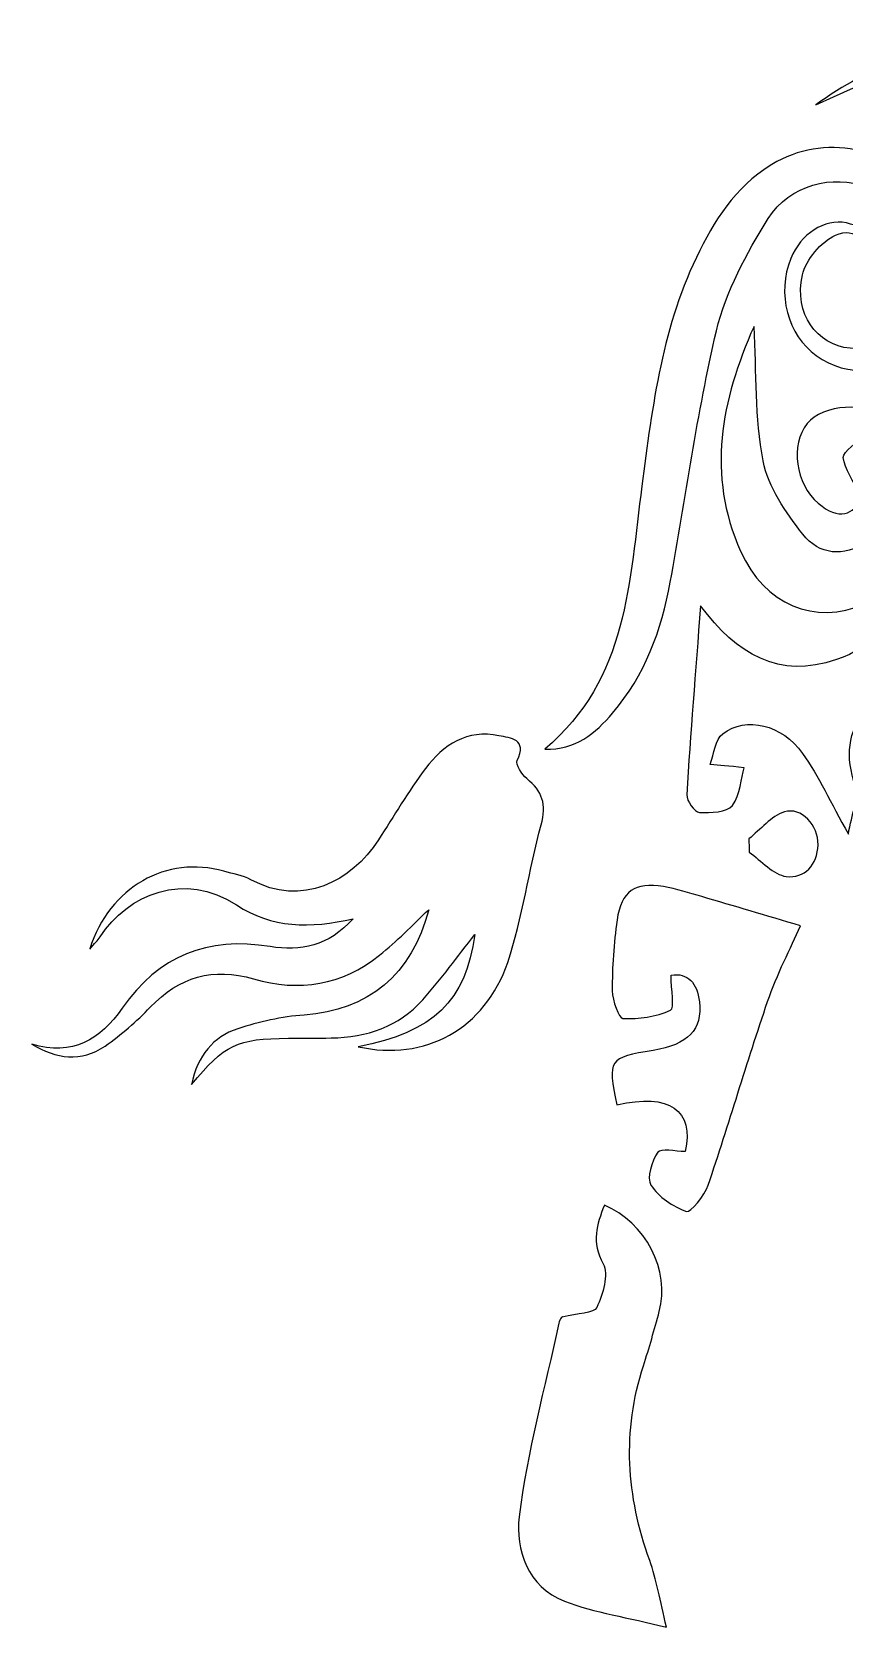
# Model space of a CAD drawing. Header units: centimetres. Extents: x -9.3 to 6.6, y -10.7 to 10.2.
# Drawn here: x -9.33 to -3.81, y -10.7 to 0.15 of the extents above; entities that cross this region are included whole.
import ezdxf

# ---------------------------------------------------------------- set-up
doc = ezdxf.new("R2010")
doc.units = ezdxf.units.CM
doc.header["$MEASUREMENT"] = 0
doc.layers.add('Layer 1', color=7, linetype='Continuous')

msp = doc.modelspace()

# ---------------------------------------------------------------- linework, layer by layer
at = {"layer": 'Layer 1'}
for points, knots in [([(-4.00198, -0.34406), (-3.63156, -0.08273), (-3.21379, 0.09515), (-2.76812, 0.16442), (-2.76812, 0.16442), (-2.36339, 0.22734), (-1.94757, 0.22848), (-1.53622, 0.23739), (-1.53622, 0.23739), (-0.89172, 0.25133), (-0.24598, 0.2304), (0.39749, 0.26083), (0.39749, 0.26083), (0.74089, 0.2771), (1.05937, 0.42146), (1.33181, 0.64416), (1.33181, 0.64416), (1.81319, 1.03765), (1.8591, 1.81486), (1.42428, 2.20121), (1.42428, 2.20121), (1.13935, 2.45439), (0.70607, 2.49432), (0.40047, 2.29551), (0.40047, 2.29551), (0.08845, 2.09252), (-0.08165, 1.68035), (0.0137, 1.35825), (0.0137, 1.35825), (0.12641, 0.97746), (0.59787, 0.83475), (0.88225, 1.09536), (0.88225, 1.09536), (1.02674, 1.22778), (1.06653, 1.42699), (0.98401, 1.60825), (0.98401, 1.60825), (0.91866, 1.75173), (0.81484, 1.84553), (0.65045, 1.80486), (0.65045, 1.80486), (0.56597, 1.78393), (0.49175, 1.72136), (0.4192, 1.68109), (0.4192, 1.68109), (0.51736, 1.85746), (0.67301, 1.92908), (0.83655, 1.86752), (0.83655, 1.86752), (1.02202, 1.7977), (1.16, 1.53737), (1.12468, 1.32396), (1.12468, 1.32396), (1.08319, 1.07313), (0.89103, 0.88274), (0.63552, 0.83927), (0.63552, 0.83927), (0.32411, 0.78633), (0.03195, 0.9305), (-0.10862, 1.20646), (-0.10862, 1.20646), (-0.40167, 1.78177), (0.05606, 2.59407), (0.71625, 2.66191), (0.71625, 2.66191), (1.1861, 2.7102), (1.5789, 2.54986), (1.83261, 2.14999), (1.83261, 2.14999), (2.11497, 1.70501), (2.06703, 1.23747), (1.81332, 0.79413), (1.81332, 0.79413), (1.56384, 0.35826), (1.14302, 0.16641), (0.67582, 0.06362), (0.67582, 0.06362), (0.08069, -0.06735), (-0.51597, 0.0024), (-1.11567, 0.04571), (-1.11567, 0.04571), (-2.14985, 0.12041), (-2.69727, 0.26487), (-4.00198, -0.34406)], [0, 0, 0, 0, 0.04545455, 0.04545455, 0.04545455, 0.04545455, 0.09090909, 0.09090909, 0.09090909, 0.09090909, 0.13636364, 0.13636364, 0.13636364, 0.13636364, 0.18181818, 0.18181818, 0.18181818, 0.18181818, 0.22727273, 0.22727273, 0.22727273, 0.22727273, 0.27272727, 0.27272727, 0.27272727, 0.27272727, 0.31818182, 0.31818182, 0.31818182, 0.31818182, 0.36363636, 0.36363636, 0.36363636, 0.36363636, 0.40909091, 0.40909091, 0.40909091, 0.40909091, 0.45454545, 0.45454545, 0.45454545, 0.45454545, 0.5, 0.5, 0.5, 0.5, 0.54545455, 0.54545455, 0.54545455, 0.54545455, 0.59090909, 0.59090909, 0.59090909, 0.59090909, 0.63636364, 0.63636364, 0.63636364, 0.63636364, 0.68181818, 0.68181818, 0.68181818, 0.68181818, 0.72727273, 0.72727273, 0.72727273, 0.72727273, 0.77272727, 0.77272727, 0.77272727, 0.77272727, 0.81818182, 0.81818182, 0.81818182, 0.81818182, 0.86363636, 0.86363636, 0.86363636, 0.86363636, 0.90909091, 0.90909091, 0.90909091, 0.90909091, 1, 1, 1, 1]), ([(-5.84459, -4.72617), (-5.27761, -4.25048), (-5.26981, -3.58005), (-5.18506, -2.93825), (-5.18506, -2.93825), (-5.11254, -2.38895), (-5.04536, -1.83774), (-4.79038, -1.3345), (-4.79038, -1.3345), (-4.66703, -1.09114), (-4.51717, -0.86672), (-4.26563, -0.73075), (-4.26563, -0.73075), (-3.90723, -0.53694), (-3.45672, -0.64513), (-3.21865, -0.98621), (-3.21865, -0.98621), (-2.9801, -1.32797), (-3.01529, -1.75223), (-3.30316, -2.00475), (-3.30316, -2.00475), (-3.50776, -2.18422), (-3.78462, -2.20229), (-3.9983, -2.0501), (-3.9983, -2.0501), (-4.19372, -1.9109), (-4.2681, -1.62706), (-4.1715, -1.38912), (-4.1715, -1.38912), (-4.10456, -1.22418), (-3.94359, -1.11559), (-3.79352, -1.14787), (-3.79352, -1.14787), (-3.6344, -1.18211), (-3.55577, -1.28503), (-3.56524, -1.46966), (-3.56524, -1.46966), (-3.58842, -1.44196), (-3.60607, -1.43024), (-3.60966, -1.41513), (-3.60966, -1.41513), (-3.64273, -1.27654), (-3.73211, -1.17071), (-3.86668, -1.23127), (-3.86668, -1.23127), (-3.96518, -1.27561), (-4.06919, -1.39714), (-4.0924, -1.50165), (-4.0924, -1.50165), (-4.15127, -1.76671), (-3.99604, -1.97771), (-3.7685, -2.00052), (-3.7685, -2.00052), (-3.49937, -2.02748), (-3.28024, -1.84367), (-3.25037, -1.56594), (-3.25037, -1.56594), (-3.22097, -1.29244), (-3.39534, -1.0096), (-3.65833, -0.90419), (-3.65833, -0.90419), (-3.88159, -0.81471), (-4.17948, -0.88585), (-4.32463, -1.11821), (-4.32463, -1.11821), (-4.47261, -1.35499), (-4.61438, -1.61354), (-4.67745, -1.88172), (-4.67745, -1.88172), (-4.80995, -2.44481), (-4.8865, -3.02099), (-4.99122, -3.59082), (-4.99122, -3.59082), (-5.05128, -3.91774), (-5.16405, -4.22556), (-5.3837, -4.48175), (-5.3837, -4.48175), (-5.50058, -4.61801), (-5.63586, -4.73467), (-5.84459, -4.72617)], [0, 0, 0, 0, 0.04761905, 0.04761905, 0.04761905, 0.04761905, 0.0952381, 0.0952381, 0.0952381, 0.0952381, 0.14285714, 0.14285714, 0.14285714, 0.14285714, 0.19047619, 0.19047619, 0.19047619, 0.19047619, 0.23809524, 0.23809524, 0.23809524, 0.23809524, 0.28571429, 0.28571429, 0.28571429, 0.28571429, 0.33333333, 0.33333333, 0.33333333, 0.33333333, 0.38095238, 0.38095238, 0.38095238, 0.38095238, 0.42857143, 0.42857143, 0.42857143, 0.42857143, 0.47619048, 0.47619048, 0.47619048, 0.47619048, 0.52380952, 0.52380952, 0.52380952, 0.52380952, 0.57142857, 0.57142857, 0.57142857, 0.57142857, 0.61904762, 0.61904762, 0.61904762, 0.61904762, 0.66666667, 0.66666667, 0.66666667, 0.66666667, 0.71428571, 0.71428571, 0.71428571, 0.71428571, 0.76190476, 0.76190476, 0.76190476, 0.76190476, 0.80952381, 0.80952381, 0.80952381, 0.80952381, 0.85714286, 0.85714286, 0.85714286, 0.85714286, 0.9047619, 0.9047619, 0.9047619, 0.9047619, 1, 1, 1, 1]), ([(-4.42182, -1.85124), (-4.40407, -2.16736), (-4.41568, -2.47357), (-4.35959, -2.7668), (-4.35959, -2.7668), (-4.32556, -2.94468), (-4.2055, -3.11706), (-4.08987, -3.26522), (-4.08987, -3.26522), (-3.97962, -3.40653), (-3.81277, -3.42201), (-3.65439, -3.31898), (-3.65439, -3.31898), (-3.48014, -3.20561), (-3.38589, -2.97402), (-3.47125, -2.81714), (-3.47125, -2.81714), (-3.51509, -2.7366), (-3.60979, -2.67842), (-3.69292, -2.62947), (-3.69292, -2.62947), (-3.70835, -2.62037), (-3.81936, -2.70948), (-3.81458, -2.7429), (-3.81458, -2.7429), (-3.80294, -2.82336), (-3.74878, -2.89768), (-3.69417, -3.011), (-3.69417, -3.011), (-3.73801, -3.13797), (-3.84747, -3.17152), (-3.98447, -3.05455), (-3.98447, -3.05455), (-4.14026, -2.92149), (-4.17677, -2.65762), (-4.05943, -2.51258), (-4.05943, -2.51258), (-3.95566, -2.38428), (-3.65054, -2.35177), (-3.51381, -2.49742), (-3.51381, -2.49742), (-3.38271, -2.63701), (-3.25365, -2.8172), (-3.21671, -2.99849), (-3.21671, -2.99849), (-3.14128, -3.36893), (-3.12077, -3.75157), (-3.09545, -4.13038), (-3.09545, -4.13038), (-3.08984, -4.21457), (-3.15784, -4.30366), (-3.19589, -4.40049), (-3.19589, -4.40049), (-3.37081, -4.34151), (-3.52876, -4.30183), (-3.65489, -4.45142), (-3.65489, -4.45142), (-3.7884, -4.60975), (-3.79866, -4.77932), (-3.73371, -4.97606), (-3.73371, -4.97606), (-3.70619, -5.05938), (-3.7581, -5.16894), (-3.78009, -5.30483), (-3.78009, -5.30483), (-3.90148, -5.08745), (-3.98088, -4.91049), (-4.09153, -4.75582), (-4.09153, -4.75582), (-4.23269, -4.55855), (-4.47274, -4.50206), (-4.6349, -4.62178), (-4.6349, -4.62178), (-4.68634, -4.65977), (-4.69226, -4.75942), (-4.71904, -4.83085), (-4.71904, -4.83085), (-4.65827, -4.83672), (-4.59752, -4.84252), (-4.48951, -4.85292), (-4.48951, -4.85292), (-4.5088, -4.92333), (-4.5133, -5.03575), (-4.5691, -5.10912), (-4.5691, -5.10912), (-4.60532, -5.15672), (-4.71727, -5.16148), (-4.79352, -5.15685), (-4.79352, -5.15685), (-4.82575, -5.15487), (-4.88134, -5.07769), (-4.87895, -5.03747), (-4.87895, -5.03747), (-4.85434, -4.62083), (-4.82, -4.20475), (-4.78566, -3.75236), (-4.78566, -3.75236), (-4.53788, -4.07981), (-4.2544, -4.25388), (-3.8597, -4.11746), (-3.8597, -4.11746), (-3.61665, -4.03345), (-3.46645, -3.86634), (-3.38644, -3.58798), (-3.38644, -3.58798), (-3.49844, -3.64913), (-3.58038, -3.70294), (-3.66915, -3.7407), (-3.66915, -3.7407), (-4.00946, -3.88545), (-4.35072, -3.74488), (-4.51317, -3.38047), (-4.51317, -3.38047), (-4.74557, -2.85901), (-4.64545, -2.35477), (-4.42182, -1.85124)], [0, 0, 0, 0, 0.03333333, 0.03333333, 0.03333333, 0.03333333, 0.06666667, 0.06666667, 0.06666667, 0.06666667, 0.1, 0.1, 0.1, 0.1, 0.13333333, 0.13333333, 0.13333333, 0.13333333, 0.16666667, 0.16666667, 0.16666667, 0.16666667, 0.2, 0.2, 0.2, 0.2, 0.23333333, 0.23333333, 0.23333333, 0.23333333, 0.26666667, 0.26666667, 0.26666667, 0.26666667, 0.3, 0.3, 0.3, 0.3, 0.33333333, 0.33333333, 0.33333333, 0.33333333, 0.36666667, 0.36666667, 0.36666667, 0.36666667, 0.4, 0.4, 0.4, 0.4, 0.43333333, 0.43333333, 0.43333333, 0.43333333, 0.46666667, 0.46666667, 0.46666667, 0.46666667, 0.5, 0.5, 0.5, 0.5, 0.53333333, 0.53333333, 0.53333333, 0.53333333, 0.56666667, 0.56666667, 0.56666667, 0.56666667, 0.6, 0.6, 0.6, 0.6, 0.63333333, 0.63333333, 0.63333333, 0.63333333, 0.66666667, 0.66666667, 0.66666667, 0.66666667, 0.7, 0.7, 0.7, 0.7, 0.73333333, 0.73333333, 0.73333333, 0.73333333, 0.76666667, 0.76666667, 0.76666667, 0.76666667, 0.8, 0.8, 0.8, 0.8, 0.83333333, 0.83333333, 0.83333333, 0.83333333, 0.86666667, 0.86666667, 0.86666667, 0.86666667, 0.9, 0.9, 0.9, 0.9, 0.93333333, 0.93333333, 0.93333333, 0.93333333, 1, 1, 1, 1]), ([(-7.11486, -6.75079), (-6.60019, -6.65252), (-6.3831, -6.43866), (-6.32092, -5.98831), (-6.32092, -5.98831), (-6.43911, -6.13746), (-6.54952, -6.29068), (-6.67443, -6.43096), (-6.67443, -6.43096), (-6.83826, -6.61506), (-7.05628, -6.68634), (-7.29816, -6.69139), (-7.29816, -6.69139), (-7.39508, -6.69337), (-7.49207, -6.69245), (-7.58902, -6.69316), (-7.58902, -6.69316), (-7.93898, -6.69581), (-8.02172, -6.73385), (-8.24916, -7.00852), (-8.24916, -7.00852), (-8.2055, -6.80913), (-8.10139, -6.68369), (-7.93383, -6.62911), (-7.93383, -6.62911), (-7.78826, -6.58167), (-7.63443, -6.54579), (-7.48216, -6.53529), (-7.48216, -6.53529), (-7.04811, -6.50534), (-6.74754, -6.26073), (-6.63441, -5.81893), (-6.63441, -5.81893), (-6.74789, -5.925), (-6.85161, -6.0352), (-6.96866, -6.1287), (-6.96866, -6.1287), (-7.22396, -6.33269), (-7.51452, -6.37987), (-7.82639, -6.2892), (-7.82639, -6.2892), (-8.1015, -6.20927), (-8.331, -6.27391), (-8.52899, -6.48179), (-8.52899, -6.48179), (-8.62196, -6.57939), (-8.72603, -6.66964), (-8.83667, -6.74645), (-8.83667, -6.74645), (-8.99952, -6.85948), (-9.16838, -6.833), (-9.33395, -6.73253), (-9.33395, -6.73253), (-9.06, -6.81839), (-8.86617, -6.70049), (-8.71972, -6.48911), (-8.71972, -6.48911), (-8.47202, -6.13163), (-8.13875, -5.99934), (-7.71367, -6.06998), (-7.71367, -6.06998), (-7.50716, -6.10432), (-7.31679, -6.06667), (-7.14873, -5.87996), (-7.14873, -5.87996), (-7.44115, -5.94835), (-7.70324, -5.94372), (-7.94282, -5.78651), (-7.94282, -5.78651), (-8.29689, -5.55418), (-8.68003, -5.71319), (-8.87003, -6.00307), (-8.87003, -6.00307), (-8.88567, -6.02688), (-8.90694, -6.04702), (-8.94083, -6.08678), (-8.94083, -6.08678), (-8.80621, -5.66347), (-8.41733, -5.4462), (-8.02815, -5.55716), (-8.02815, -5.55716), (-7.96621, -5.57478), (-7.89946, -5.58454), (-7.84405, -5.61476), (-7.84405, -5.61476), (-7.4976, -5.8038), (-7.15986, -5.62669), (-6.97683, -5.34414), (-6.97683, -5.34414), (-6.87163, -5.18171), (-6.77337, -5.01405), (-6.65761, -4.85953), (-6.65761, -4.85953), (-6.53545, -4.69641), (-6.37329, -4.59153), (-6.15652, -4.63553), (-6.15652, -4.63553), (-6.07683, -4.6517), (-5.96205, -4.65813), (-6.03314, -4.80391), (-6.03314, -4.80391), (-6.04555, -4.82936), (-6.00184, -4.89919), (-5.96699, -4.92747), (-5.96699, -4.92747), (-5.86158, -5.01309), (-5.83134, -5.1022), (-5.86983, -5.24119), (-5.86983, -5.24119), (-5.95545, -5.55046), (-5.99448, -5.87418), (-6.09719, -6.17684), (-6.09719, -6.17684), (-6.25023, -6.62784), (-6.66007, -6.8534), (-7.11486, -6.75079)], [0, 0, 0, 0, 0.03333333, 0.03333333, 0.03333333, 0.03333333, 0.06666667, 0.06666667, 0.06666667, 0.06666667, 0.1, 0.1, 0.1, 0.1, 0.13333333, 0.13333333, 0.13333333, 0.13333333, 0.16666667, 0.16666667, 0.16666667, 0.16666667, 0.2, 0.2, 0.2, 0.2, 0.23333333, 0.23333333, 0.23333333, 0.23333333, 0.26666667, 0.26666667, 0.26666667, 0.26666667, 0.3, 0.3, 0.3, 0.3, 0.33333333, 0.33333333, 0.33333333, 0.33333333, 0.36666667, 0.36666667, 0.36666667, 0.36666667, 0.4, 0.4, 0.4, 0.4, 0.43333333, 0.43333333, 0.43333333, 0.43333333, 0.46666667, 0.46666667, 0.46666667, 0.46666667, 0.5, 0.5, 0.5, 0.5, 0.53333333, 0.53333333, 0.53333333, 0.53333333, 0.56666667, 0.56666667, 0.56666667, 0.56666667, 0.6, 0.6, 0.6, 0.6, 0.63333333, 0.63333333, 0.63333333, 0.63333333, 0.66666667, 0.66666667, 0.66666667, 0.66666667, 0.7, 0.7, 0.7, 0.7, 0.73333333, 0.73333333, 0.73333333, 0.73333333, 0.76666667, 0.76666667, 0.76666667, 0.76666667, 0.8, 0.8, 0.8, 0.8, 0.83333333, 0.83333333, 0.83333333, 0.83333333, 0.86666667, 0.86666667, 0.86666667, 0.86666667, 0.9, 0.9, 0.9, 0.9, 0.93333333, 0.93333333, 0.93333333, 0.93333333, 1, 1, 1, 1]), ([(-4.45709, -5.33696), (-4.37713, -5.27359), (-4.30591, -5.18292), (-4.215, -5.15384), (-4.215, -5.15384), (-4.10067, -5.11733), (-3.98185, -5.24769), (-3.986, -5.37667), (-3.986, -5.37667), (-3.99042, -5.51513), (-4.07911, -5.60762), (-4.20222, -5.59276), (-4.20222, -5.59276), (-4.2917, -5.58191), (-4.37089, -5.48589), (-4.45466, -5.42785), (-4.45466, -5.42785), (-4.45548, -5.39755), (-4.45627, -5.36721), (-4.45709, -5.33696)], [0, 0, 0, 0, 0.16666667, 0.16666667, 0.16666667, 0.16666667, 0.33333333, 0.33333333, 0.33333333, 0.33333333, 0.5, 0.5, 0.5, 0.5, 0.66666667, 0.66666667, 0.66666667, 0.66666667, 1, 1, 1, 1]), ([(-4.98523, -6.26306), (-4.98523, -6.36352), (-4.96229, -6.4915), (-4.98933, -6.50312), (-4.98933, -6.50312), (-5.08844, -6.54572), (-5.20497, -6.56427), (-5.31305, -6.55826), (-5.31305, -6.55826), (-5.34207, -6.55667), (-5.38539, -6.43629), (-5.38589, -6.37017), (-5.38589, -6.37017), (-5.38705, -6.20965), (-5.37562, -6.0477), (-5.35319, -5.88863), (-5.35319, -5.88863), (-5.32551, -5.69212), (-5.23172, -5.62823), (-5.03839, -5.6617), (-5.03839, -5.6617), (-4.94994, -5.67702), (-4.86337, -5.70446), (-4.7769, -5.72965), (-4.7769, -5.72965), (-4.55793, -5.79339), (-4.33952, -5.859), (-4.10544, -5.92846), (-4.10544, -5.92846), (-4.17278, -6.0811), (-4.26602, -6.25744), (-4.32967, -6.44392), (-4.32967, -6.44392), (-4.47083, -6.85757), (-4.59304, -7.27768), (-4.73332, -7.69164), (-4.73332, -7.69164), (-4.75785, -7.76392), (-4.85548, -7.88053), (-4.88067, -7.87127), (-4.88067, -7.87127), (-4.97298, -7.8374), (-5.07178, -7.77332), (-5.12258, -7.69212), (-5.12258, -7.69212), (-5.15314, -7.64317), (-5.11649, -7.53038), (-5.07599, -7.4686), (-5.07599, -7.4686), (-5.05705, -7.43968), (-4.95748, -7.46363), (-4.88991, -7.46363), (-4.88991, -7.46363), (-4.82575, -7.18616), (-4.99767, -7.06125), (-5.35465, -7.14692), (-5.35465, -7.14692), (-5.41908, -6.83712), (-5.41048, -6.82415), (-5.10864, -6.77595), (-5.10864, -6.77595), (-4.87099, -6.73796), (-4.7714, -6.63479), (-4.79334, -6.44527), (-4.79334, -6.44527), (-4.80819, -6.31687), (-4.8722, -6.24655), (-4.98523, -6.26306)], [0, 0, 0, 0, 0.05555556, 0.05555556, 0.05555556, 0.05555556, 0.11111111, 0.11111111, 0.11111111, 0.11111111, 0.16666667, 0.16666667, 0.16666667, 0.16666667, 0.22222222, 0.22222222, 0.22222222, 0.22222222, 0.27777778, 0.27777778, 0.27777778, 0.27777778, 0.33333333, 0.33333333, 0.33333333, 0.33333333, 0.38888889, 0.38888889, 0.38888889, 0.38888889, 0.44444444, 0.44444444, 0.44444444, 0.44444444, 0.5, 0.5, 0.5, 0.5, 0.55555556, 0.55555556, 0.55555556, 0.55555556, 0.61111111, 0.61111111, 0.61111111, 0.61111111, 0.66666667, 0.66666667, 0.66666667, 0.66666667, 0.72222222, 0.72222222, 0.72222222, 0.72222222, 0.77777778, 0.77777778, 0.77777778, 0.77777778, 0.83333333, 0.83333333, 0.83333333, 0.83333333, 0.88888889, 0.88888889, 0.88888889, 0.88888889, 1, 1, 1, 1]), ([(-5.01716, -10.69819), (-5.28082, -10.63316), (-5.50495, -10.60074), (-5.71095, -10.52129), (-5.71095, -10.52129), (-5.9613, -10.42474), (-6.04694, -10.17027), (-6.01945, -9.94786), (-6.01945, -9.94786), (-5.96465, -9.50487), (-5.84453, -9.06992), (-5.74934, -8.63209), (-5.74934, -8.63209), (-5.74296, -8.60277), (-5.71926, -8.57719), (-5.72677, -8.59034), (-5.72677, -8.59034), (-5.62096, -8.56335), (-5.51087, -8.56526), (-5.4915, -8.52425), (-5.4915, -8.52425), (-5.44935, -8.43501), (-5.40826, -8.2989), (-5.44806, -8.22696), (-5.44806, -8.22696), (-5.53056, -8.07779), (-5.49068, -7.9614), (-5.43994, -7.82932), (-5.43994, -7.82932), (-5.16049, -7.94121), (-4.98983, -8.27562), (-5.06595, -8.55124), (-5.06595, -8.55124), (-5.10011, -8.67499), (-5.13419, -8.79886), (-5.17379, -8.92089), (-5.17379, -8.92089), (-5.31876, -9.36753), (-5.28994, -9.80645), (-5.13148, -10.24436), (-5.13148, -10.24436), (-5.08415, -10.37516), (-5.06233, -10.51518), (-5.01716, -10.69819)], [0, 0, 0, 0, 0.08333333, 0.08333333, 0.08333333, 0.08333333, 0.16666667, 0.16666667, 0.16666667, 0.16666667, 0.25, 0.25, 0.25, 0.25, 0.33333333, 0.33333333, 0.33333333, 0.33333333, 0.41666667, 0.41666667, 0.41666667, 0.41666667, 0.5, 0.5, 0.5, 0.5, 0.58333333, 0.58333333, 0.58333333, 0.58333333, 0.66666667, 0.66666667, 0.66666667, 0.66666667, 0.75, 0.75, 0.75, 0.75, 0.83333333, 0.83333333, 0.83333333, 0.83333333, 1, 1, 1, 1])]:
    msp.add_open_spline(points, degree=3, knots=knots, dxfattribs=at)

doc.saveas('drawing.dxf')
